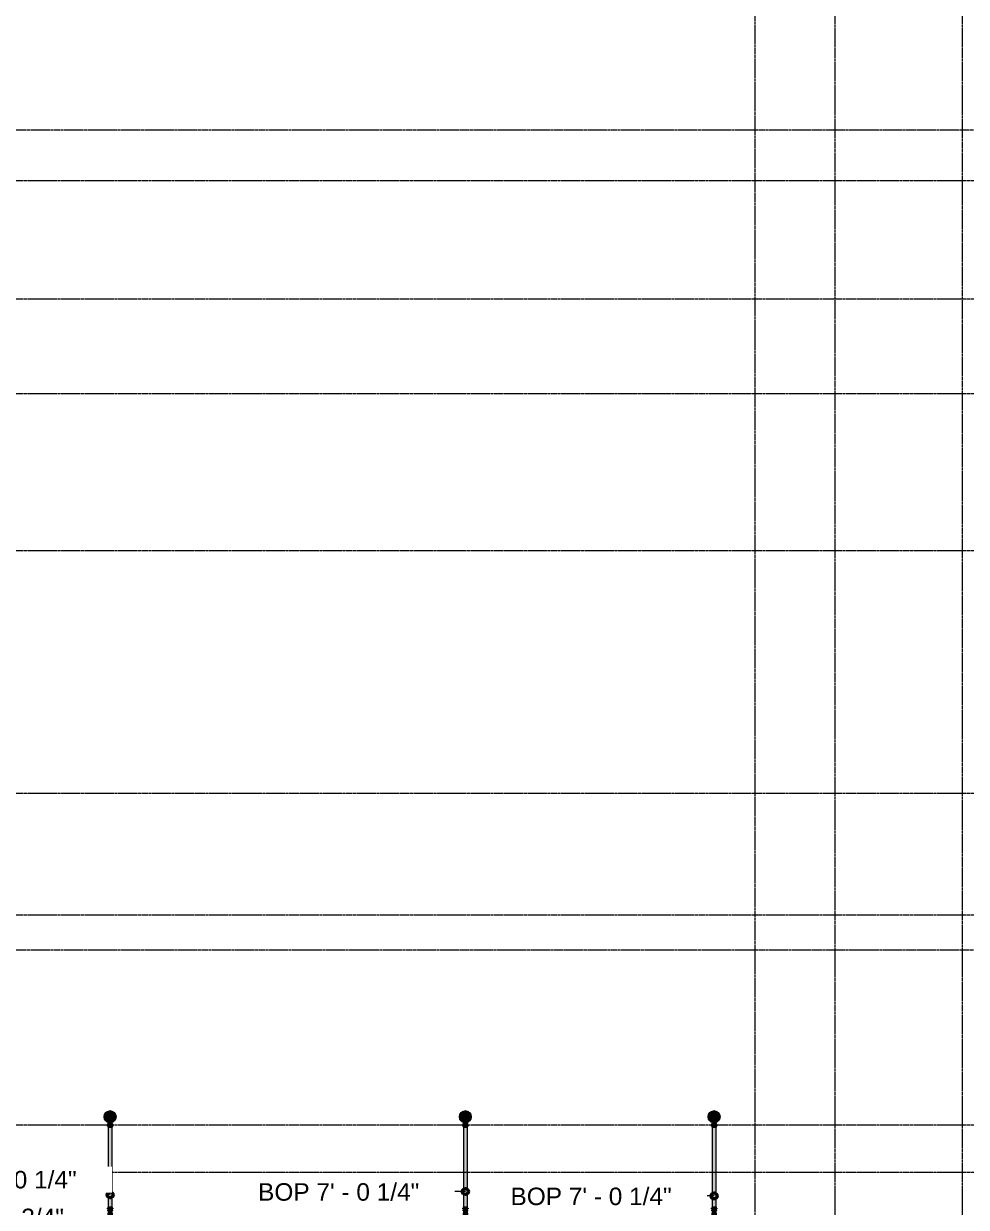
# Model space of a CAD drawing. Header units: inches. Extents: x -3679 to 241, y -496 to 1784.
# Drawn here: x -3329 to -3010.6, y 465.2 to 865 of the extents above; entities that cross this region are included whole.
import ezdxf

# ---------------------------------------------------------------- set-up
doc = ezdxf.new("R2010")
doc.units = ezdxf.units.IN
doc.header["$MEASUREMENT"] = 0
doc.linetypes.add('Grid Line', pattern=[0.875, 0.5, -0.125, 0.125, -0.125])
for name, color, linetype, lineweight in [('A-ANNO-NOTE', 250, 'Continuous', 9), ('G-ANNO-DIMS', 251, 'Continuous', 9), ('P-PIPE', 1, 'Continuous', 9), ('P-PIPE-CNTR', 1, 'Continuous', 9), ('S-GRID', 8, 'Continuous', 9)]:
    doc.layers.add(name, color=color, linetype=linetype, lineweight=lineweight)
doc.styles.add('Arial_1', font='arial.ttf', dxfattribs={"height": 5.901198})

# ---------------------------------------------------------------- blocks, each defined once
blk = doc.blocks.new('Victaulic-VicPress316-Elbow 90-45deg Style P568_P571 - Standard-523083-LOWER PARKING')
at = {"layer": 'P-PIPE'}
for points in [[(-210.33, 142.89), (-210, 142.9), (-210, 142.98), (-210.54, 143.2), (-210.77, 143.74), (-210.54, 144.28), (-210, 144.51), (-210, 144.58), (-210.33, 144.59), (-210.62, 144.41), (-210.78, 144.21), (-210.85, 144.08), (-210.89, 143.9), (-210.91, 143.72), (-210.86, 143.56), (-210.85, 143.41), (-210.73, 143.2), (-210.62, 143.07), (-210.47, 142.97)], [(-210, 142.98), (-210, 143.09), (-210.17, 143.11), (-210.33, 143.17), (-210.47, 143.28), (-210.57, 143.41), (-210.64, 143.57), (-210.66, 143.74), (-210.64, 143.91), (-210.57, 144.07), (-210.46, 144.21), (-210.33, 144.31), (-210.17, 144.38), (-210, 144.4), (-210, 144.51), (-210.54, 144.28), (-210.77, 143.74), (-210.54, 143.2), (-210.16, 143.04)], [(-210, 142.83), (-209.83, 142.85), (-209.67, 142.89), (-209.38, 143.07), (-209.22, 143.28), (-209.15, 143.41), (-209.11, 143.58), (-209.09, 143.76), (-209.14, 143.92), (-209.15, 144.08), (-209.27, 144.28), (-209.38, 144.41), (-209.67, 144.59), (-209.83, 144.64), (-210, 144.65), (-210, 144.51), (-209.46, 144.28), (-209.23, 143.74), (-209.46, 143.2), (-210, 142.98), (-210, 142.9)], [(-210, 142.98), (-209.46, 143.2), (-209.23, 143.74), (-209.46, 144.28), (-210, 144.51), (-210, 144.4), (-209.83, 144.38), (-209.67, 144.31), (-209.54, 144.21), (-209.43, 144.07), (-209.36, 143.91), (-209.34, 143.74), (-209.36, 143.57), (-209.43, 143.41), (-209.54, 143.28), (-209.67, 143.17), (-209.83, 143.11), (-210, 143.09), (-210, 143.04)], [(-210.71, 140.56), (-210, 140.56), (-210, 140.85), (-210.77, 140.85), (-210.86, 140.8), (-210.91, 140.71), (-210.85, 140.61), (-210.77, 140.56), (-210.71, 140.56)], [(-210.33, 140.85), (-210, 140.85), (-210, 141.3), (-210.77, 141.3), (-210.75, 140.85), (-210.41, 140.85)], [(-210.71, 140.22), (-210, 140.22), (-210, 140.56), (-210.77, 140.56), (-210.77, 140.22)], [(-210.17, 141.3), (-210, 141.3), (-210.01, 141.52), (-210.18, 141.49), (-210.36, 141.5), (-210.43, 141.5), (-210.47, 141.52), (-210.59, 141.49), (-210.64, 141.5), (-210.66, 141.52), (-210.72, 141.44), (-210.75, 141.37), (-210.75, 141.3), (-210.25, 141.3)], [(-210.66, 142.35), (-210, 142.36), (-210, 142.9), (-210.35, 142.91), (-210.62, 143.07), (-210.66, 143.12), (-210.66, 142.63)], [(-210.63, 141.49), (-210.51, 141.51), (-210.46, 141.52), (-210.43, 141.5), (-210.23, 141.5), (-210.16, 141.49), (-210, 141.52), (-210, 142.35), (-210.66, 142.35), (-210.65, 141.5), (-210.64, 141.49)], [(-209.34, 142.35), (-209.35, 143.11), (-209.42, 143.04), (-209.67, 142.89), (-209.85, 142.84), (-210, 142.83), (-210, 142.35), (-209.35, 142.35)], [(-209.43, 141.49), (-209.35, 141.5), (-209.34, 141.52), (-209.35, 142.35), (-210, 142.35), (-209.99, 141.52), (-209.83, 141.49), (-209.64, 141.5), (-209.57, 141.5), (-209.52, 141.52), (-209.43, 141.49)], [(-209.86, 141.3), (-209.23, 141.3), (-209.25, 141.38), (-209.34, 141.52), (-209.38, 141.49), (-209.48, 141.5), (-209.54, 141.52), (-209.58, 141.5), (-209.78, 141.5), (-209.89, 141.5), (-210, 141.52), (-210, 141.3), (-209.88, 141.3)], [(-209.46, 140.85), (-209.23, 140.85), (-209.25, 141.3), (-210, 141.3), (-210, 140.85), (-209.53, 140.85)], [(-209.53, 140.56), (-209.23, 140.56), (-209.14, 140.61), (-209.09, 140.71), (-209.15, 140.81), (-209.23, 140.85), (-210, 140.85), (-210, 140.56), (-209.55, 140.56)], [(-209.55, 140.22), (-209.23, 140.22), (-209.25, 140.56), (-210, 140.56), (-210, 140.22), (-209.59, 140.22)]]:
    blk.add_hatch(color=256, dxfattribs=at).paths.add_polyline_path(points, flags=0)
for p, q in [((-210.77, 141.3), (-210.77, 140.85)), ((-210, 140.85), (-210.77, 140.85)), ((-210.77, 140.56), (-210.77, 140.22)), ((-210, 140.56), (-210.77, 140.56)), ((-210.77, 140.22), (-210, 140.22)), ((-210.66, 142.35), (-210.66, 141.46)), ((-209.23, 140.85), (-210, 140.85)), ((-209.23, 140.56), (-210, 140.56)), ((-210, 140.22), (-209.23, 140.22)), ((-209.34, 143.78), (-209.34, 143.75)), ((-209.34, 141.46), (-209.34, 142.35)), ((-209.23, 140.85), (-209.23, 141.3)), ((-209.23, 140.22), (-209.23, 140.56))]:
    blk.add_line(p, q, dxfattribs=at)
at = {"layer": 'P-PIPE', "flags": 128}
for points in [[(-210, 144.65), (-210.04, 144.65), (-210.07, 144.65), (-210.11, 144.65), (-210.15, 144.64), (-210.18, 144.64), (-210.22, 144.63), (-210.25, 144.62), (-210.29, 144.61), (-210.32, 144.6), (-210.36, 144.58), (-210.39, 144.57), (-210.42, 144.55), (-210.45, 144.53), (-210.48, 144.52), (-210.52, 144.5), (-210.54, 144.47), (-210.57, 144.45), (-210.6, 144.43), (-210.63, 144.4), (-210.65, 144.38), (-210.68, 144.35), (-210.7, 144.32), (-210.73, 144.3), (-210.75, 144.27), (-210.77, 144.24), (-210.79, 144.2), (-210.8, 144.17), (-210.82, 144.14), (-210.84, 144.11), (-210.85, 144.07), (-210.86, 144.04), (-210.87, 144), (-210.88, 143.97), (-210.89, 143.93), (-210.9, 143.9), (-210.9, 143.86), (-210.91, 143.83), (-210.91, 143.79), (-210.91, 143.75), (-210.91, 143.72), (-210.91, 143.68), (-210.91, 143.64), (-210.9, 143.61), (-210.9, 143.57), (-210.89, 143.54), (-210.88, 143.5), (-210.87, 143.47), (-210.86, 143.43), (-210.84, 143.4), (-210.83, 143.36), (-210.81, 143.33), (-210.8, 143.3), (-210.78, 143.27), (-210.76, 143.24), (-210.74, 143.21), (-210.72, 143.18), (-210.69, 143.15), (-210.67, 143.12), (-210.64, 143.1), (-210.62, 143.07), (-210.59, 143.05), (-210.56, 143.02), (-210.53, 143), (-210.5, 142.98), (-210.47, 142.96), (-210.44, 142.94), (-210.41, 142.93), (-210.37, 142.91), (-210.34, 142.9), (-210.31, 142.88), (-210.27, 142.87), (-210.24, 142.86), (-210.2, 142.85), (-210.16, 142.85), (-210.13, 142.84), (-210.09, 142.84), (-210.06, 142.83), (-210.02, 142.83), (-210, 142.83)], [(-210, 142.83), (-209.96, 142.83), (-209.93, 142.83), (-209.89, 142.84), (-209.85, 142.84), (-209.82, 142.85), (-209.78, 142.86), (-209.75, 142.87), (-209.71, 142.88), (-209.68, 142.89), (-209.65, 142.9), (-209.61, 142.92), (-209.58, 142.93), (-209.55, 142.95), (-209.52, 142.97), (-209.49, 142.99), (-209.46, 143.01), (-209.43, 143.03), (-209.4, 143.06), (-209.37, 143.08), (-209.35, 143.11), (-209.32, 143.13), (-209.3, 143.16), (-209.27, 143.19), (-209.25, 143.22), (-209.23, 143.25), (-209.21, 143.28), (-209.2, 143.31), (-209.18, 143.35), (-209.16, 143.38), (-209.15, 143.41), (-209.14, 143.45), (-209.13, 143.48), (-209.12, 143.52), (-209.11, 143.55), (-209.1, 143.59), (-209.1, 143.62), (-209.09, 143.66), (-209.09, 143.7), (-209.09, 143.73), (-209.09, 143.77), (-209.09, 143.81), (-209.09, 143.84), (-209.1, 143.88), (-209.1, 143.91), (-209.11, 143.95), (-209.12, 143.99), (-209.13, 144.02), (-209.14, 144.05), (-209.16, 144.09), (-209.17, 144.12), (-209.19, 144.16), (-209.2, 144.19), (-209.22, 144.22), (-209.24, 144.25), (-209.26, 144.28), (-209.28, 144.31), (-209.31, 144.34), (-209.33, 144.36), (-209.36, 144.39), (-209.38, 144.42), (-209.41, 144.44), (-209.44, 144.46), (-209.47, 144.48), (-209.5, 144.5), (-209.53, 144.52), (-209.56, 144.54), (-209.59, 144.56), (-209.63, 144.57), (-209.66, 144.59), (-209.69, 144.6), (-209.73, 144.61), (-209.76, 144.62), (-209.8, 144.63), (-209.84, 144.64), (-209.87, 144.65), (-209.91, 144.65), (-209.94, 144.65), (-209.98, 144.65), (-210, 144.65)], [(-210.77, 140.56), (-210.77, 140.56), (-210.78, 140.56), (-210.78, 140.56), (-210.79, 140.56), (-210.8, 140.56), (-210.8, 140.57), (-210.81, 140.57), (-210.81, 140.57), (-210.82, 140.57), (-210.82, 140.57), (-210.83, 140.58), (-210.83, 140.58), (-210.84, 140.58), (-210.84, 140.58), (-210.85, 140.59), (-210.85, 140.59), (-210.86, 140.59), (-210.86, 140.6), (-210.87, 140.6), (-210.87, 140.61), (-210.88, 140.61), (-210.88, 140.61), (-210.88, 140.62), (-210.89, 140.62), (-210.89, 140.63), (-210.89, 140.63), (-210.9, 140.64), (-210.9, 140.64), (-210.9, 140.65), (-210.9, 140.65), (-210.9, 140.66), (-210.91, 140.67), (-210.91, 140.67), (-210.91, 140.68), (-210.91, 140.68), (-210.91, 140.69), (-210.91, 140.69), (-210.91, 140.7), (-210.91, 140.71), (-210.91, 140.71), (-210.91, 140.72), (-210.91, 140.72), (-210.91, 140.73), (-210.91, 140.73), (-210.91, 140.74), (-210.91, 140.75), (-210.91, 140.75), (-210.9, 140.76), (-210.9, 140.76), (-210.9, 140.77), (-210.9, 140.77), (-210.89, 140.78), (-210.89, 140.78), (-210.89, 140.79), (-210.88, 140.79), (-210.88, 140.8), (-210.88, 140.8), (-210.87, 140.81), (-210.87, 140.81), (-210.87, 140.81), (-210.86, 140.82), (-210.86, 140.82), (-210.85, 140.83), (-210.85, 140.83), (-210.84, 140.83), (-210.84, 140.83), (-210.83, 140.84), (-210.83, 140.84), (-210.82, 140.84), (-210.82, 140.84), (-210.81, 140.85), (-210.8, 140.85), (-210.8, 140.85), (-210.79, 140.85), (-210.79, 140.85), (-210.78, 140.85), (-210.78, 140.85), (-210.77, 140.85), (-210.77, 140.85)], [(-210.77, 141.3), (-210.77, 141.31), (-210.77, 141.33), (-210.76, 141.34), (-210.76, 141.35), (-210.76, 141.36), (-210.76, 141.37), (-210.76, 141.38), (-210.75, 141.39), (-210.75, 141.4), (-210.75, 141.41), (-210.74, 141.42), (-210.74, 141.43), (-210.73, 141.44), (-210.73, 141.45), (-210.72, 141.46), (-210.71, 141.47), (-210.71, 141.48), (-210.7, 141.48), (-210.69, 141.49), (-210.68, 141.5), (-210.68, 141.51), (-210.67, 141.51), (-210.66, 141.52), (-210.66, 141.52)], [(-210, 140.85), (-210.03, 140.85), (-210.06, 140.85), (-210.09, 140.85), (-210.12, 140.85), (-210.15, 140.85), (-210.18, 140.85), (-210.21, 140.85), (-210.24, 140.85), (-210.27, 140.85), (-210.3, 140.85), (-210.33, 140.85), (-210.35, 140.85), (-210.38, 140.85), (-210.41, 140.85), (-210.43, 140.85), (-210.46, 140.85), (-210.48, 140.85), (-210.51, 140.85), (-210.53, 140.85), (-210.55, 140.85), (-210.57, 140.85), (-210.59, 140.85), (-210.61, 140.85), (-210.63, 140.85), (-210.65, 140.85), (-210.66, 140.85), (-210.68, 140.85), (-210.69, 140.85), (-210.7, 140.85), (-210.71, 140.85), (-210.73, 140.85), (-210.73, 140.85), (-210.74, 140.85), (-210.75, 140.85), (-210.76, 140.85), (-210.76, 140.85), (-210.76, 140.85), (-210.77, 140.85), (-210.77, 140.85), (-210.77, 140.85)], [(-210.77, 140.85), (-210.77, 140.85), (-210.76, 140.85), (-210.76, 140.85), (-210.76, 140.85), (-210.75, 140.85), (-210.74, 140.85), (-210.74, 140.85), (-210.73, 140.85)], [(-210.73, 140.56), (-210.73, 140.56), (-210.74, 140.56), (-210.75, 140.56), (-210.76, 140.56), (-210.76, 140.56), (-210.76, 140.56), (-210.77, 140.56), (-210.77, 140.56), (-210.77, 140.56)], [(-210.77, 140.56), (-210.77, 140.56), (-210.76, 140.56), (-210.76, 140.56), (-210.76, 140.56), (-210.75, 140.56), (-210.74, 140.56), (-210.74, 140.56), (-210.73, 140.56), (-210.72, 140.56), (-210.71, 140.56), (-210.69, 140.56), (-210.68, 140.56), (-210.67, 140.56), (-210.65, 140.56), (-210.63, 140.56), (-210.62, 140.56), (-210.6, 140.56), (-210.58, 140.56), (-210.56, 140.56), (-210.53, 140.56), (-210.51, 140.56), (-210.49, 140.56), (-210.46, 140.56), (-210.44, 140.56), (-210.41, 140.56), (-210.39, 140.56), (-210.36, 140.56), (-210.33, 140.56), (-210.31, 140.56), (-210.28, 140.56), (-210.25, 140.56), (-210.22, 140.56), (-210.19, 140.56), (-210.16, 140.56), (-210.13, 140.56), (-210.1, 140.56), (-210.07, 140.56), (-210.04, 140.56), (-210.01, 140.56), (-210, 140.56)], [(-210.66, 143.74), (-210.66, 143.74), (-210.66, 143.74)], [(-210.66, 142.35), (-210.66, 142.41), (-210.66, 142.46), (-210.66, 142.52), (-210.66, 142.57), (-210.66, 142.63), (-210.66, 142.68), (-210.66, 142.73), (-210.66, 142.79), (-210.66, 142.84), (-210.66, 142.89), (-210.66, 142.94), (-210.66, 142.99), (-210.66, 143.04), (-210.66, 143.09), (-210.66, 143.12)], [(-209.23, 140.85), (-209.23, 140.85), (-209.24, 140.85), (-209.24, 140.85), (-209.24, 140.85), (-209.25, 140.85), (-209.26, 140.85), (-209.26, 140.85), (-209.27, 140.85), (-209.28, 140.85), (-209.29, 140.85), (-209.31, 140.85), (-209.32, 140.85), (-209.34, 140.85), (-209.35, 140.85), (-209.37, 140.85), (-209.39, 140.85), (-209.4, 140.85), (-209.42, 140.85), (-209.44, 140.85), (-209.47, 140.85), (-209.49, 140.85), (-209.51, 140.85), (-209.54, 140.85), (-209.56, 140.85), (-209.59, 140.85), (-209.61, 140.85), (-209.64, 140.85), (-209.67, 140.85), (-209.69, 140.85), (-209.72, 140.85), (-209.75, 140.85), (-209.78, 140.85), (-209.81, 140.85), (-209.84, 140.85), (-209.87, 140.85), (-209.9, 140.85), (-209.93, 140.85), (-209.96, 140.85), (-209.99, 140.85), (-210, 140.85)], [(-210, 140.56), (-209.97, 140.56), (-209.94, 140.56), (-209.91, 140.56), (-209.88, 140.56), (-209.85, 140.56), (-209.82, 140.56), (-209.79, 140.56), (-209.76, 140.56), (-209.73, 140.56), (-209.7, 140.56), (-209.67, 140.56), (-209.65, 140.56), (-209.62, 140.56), (-209.59, 140.56), (-209.57, 140.56), (-209.54, 140.56), (-209.52, 140.56), (-209.49, 140.56), (-209.47, 140.56), (-209.45, 140.56), (-209.43, 140.56), (-209.41, 140.56), (-209.39, 140.56), (-209.37, 140.56), (-209.36, 140.56), (-209.34, 140.56), (-209.32, 140.56), (-209.31, 140.56), (-209.3, 140.56), (-209.29, 140.56), (-209.28, 140.56), (-209.27, 140.56), (-209.26, 140.56), (-209.25, 140.56), (-209.24, 140.56), (-209.24, 140.56), (-209.24, 140.56), (-209.23, 140.56), (-209.23, 140.56), (-209.23, 140.56)], [(-209.34, 143.12), (-209.34, 143.1), (-209.34, 143.05), (-209.34, 143.01), (-209.34, 142.96), (-209.34, 142.91), (-209.34, 142.85), (-209.34, 142.8), (-209.34, 142.75), (-209.34, 142.7), (-209.34, 142.64), (-209.34, 142.59), (-209.34, 142.53), (-209.34, 142.48), (-209.34, 142.42), (-209.34, 142.36), (-209.34, 142.35)], [(-209.34, 141.52), (-209.33, 141.52), (-209.33, 141.51), (-209.32, 141.5), (-209.31, 141.49), (-209.3, 141.48), (-209.3, 141.48), (-209.29, 141.47), (-209.28, 141.46), (-209.28, 141.45), (-209.27, 141.44), (-209.27, 141.43), (-209.26, 141.42), (-209.26, 141.41), (-209.25, 141.4), (-209.25, 141.39), (-209.24, 141.38), (-209.24, 141.37), (-209.24, 141.36), (-209.24, 141.35), (-209.24, 141.34), (-209.23, 141.33), (-209.23, 141.32), (-209.23, 141.31), (-209.23, 141.3)], [(-209.28, 140.85), (-209.27, 140.85), (-209.26, 140.85), (-209.25, 140.85), (-209.24, 140.85), (-209.24, 140.85), (-209.24, 140.85), (-209.23, 140.85), (-209.23, 140.85), (-209.23, 140.85)], [(-209.23, 140.56), (-209.23, 140.56), (-209.24, 140.56), (-209.24, 140.56), (-209.24, 140.56), (-209.25, 140.56), (-209.26, 140.56), (-209.26, 140.56), (-209.27, 140.56)], [(-209.23, 140.85), (-209.23, 140.85), (-209.22, 140.85), (-209.22, 140.85), (-209.21, 140.85), (-209.2, 140.85), (-209.2, 140.85), (-209.19, 140.85), (-209.19, 140.84), (-209.18, 140.84), (-209.18, 140.84), (-209.17, 140.84), (-209.17, 140.84), (-209.16, 140.83), (-209.16, 140.83), (-209.15, 140.83), (-209.15, 140.82), (-209.14, 140.82), (-209.14, 140.82), (-209.13, 140.81), (-209.13, 140.81), (-209.13, 140.8), (-209.12, 140.8), (-209.12, 140.79), (-209.11, 140.79), (-209.11, 140.79), (-209.11, 140.78), (-209.11, 140.78), (-209.1, 140.77), (-209.1, 140.76), (-209.1, 140.76), (-209.1, 140.75), (-209.09, 140.75), (-209.09, 140.74), (-209.09, 140.74), (-209.09, 140.73), (-209.09, 140.73), (-209.09, 140.72), (-209.09, 140.71), (-209.09, 140.71), (-209.09, 140.7), (-209.09, 140.7), (-209.09, 140.69), (-209.09, 140.69), (-209.09, 140.68), (-209.09, 140.67), (-209.09, 140.67), (-209.1, 140.66), (-209.1, 140.66), (-209.1, 140.65), (-209.1, 140.65), (-209.1, 140.64), (-209.11, 140.64), (-209.11, 140.63), (-209.11, 140.63), (-209.12, 140.62), (-209.12, 140.62), (-209.12, 140.61), (-209.13, 140.61), (-209.13, 140.6), (-209.14, 140.6), (-209.14, 140.6), (-209.14, 140.59), (-209.15, 140.59), (-209.15, 140.59), (-209.16, 140.58), (-209.16, 140.58), (-209.17, 140.58), (-209.17, 140.57), (-209.18, 140.57), (-209.19, 140.57), (-209.19, 140.57), (-209.2, 140.57), (-209.2, 140.56), (-209.21, 140.56), (-209.21, 140.56), (-209.22, 140.56), (-209.22, 140.56), (-209.23, 140.56), (-209.23, 140.56)]]:
    blk.add_lwpolyline(points, dxfattribs=at)
at = {"layer": 'P-PIPE'}
for radius, start, end in [(0.767, 90, 270), (0.766, 270, 90)]:
    blk.add_arc((-210, 143.74), radius, start, end, dxfattribs=at)
blk = doc.blocks.new('Victaulic-VicPress316-Elbow 90-45deg Style P568_P571 - Standard-V32-LOWER PARKING')
at = {"layer": 'P-PIPE'}
for points in [[(-3300.58, 464.63), (-3299.82, 464.63), (-3299.82, 464.92), (-3300.58, 464.92), (-3300.68, 464.87), (-3300.73, 464.78), (-3300.67, 464.68), (-3300.65, 464.67)], [(-3300.09, 464.92), (-3299.82, 464.92), (-3299.82, 465.26), (-3300.58, 465.26), (-3300.57, 464.92), (-3300.15, 464.92)], [(-3299.98, 464.18), (-3299.82, 464.18), (-3299.82, 464.63), (-3300.58, 464.63), (-3300.57, 464.18), (-3300.02, 464.18)], [(-3300.48, 463.96), (-3300.45, 464), (-3300.34, 463.98), (-3300.28, 463.97), (-3300.24, 463.99), (-3300.04, 463.99), (-3299.93, 463.98), (-3299.82, 463.96), (-3299.82, 464.18), (-3300.58, 464.18), (-3300.57, 464.1), (-3300.48, 463.96)], [(-3299.93, 463.14), (-3299.82, 463.14), (-3299.83, 463.97), (-3299.99, 463.99), (-3300.17, 463.98), (-3300.25, 463.99), (-3300.29, 463.97), (-3300.39, 464), (-3300.46, 463.98), (-3300.48, 463.96), (-3300.46, 463.14), (-3299.99, 463.14)], [(-3299.28, 464.92), (-3299.05, 464.92), (-3299.05, 465.26), (-3299.82, 465.26), (-3299.82, 464.92), (-3299.35, 464.92)], [(-3299.16, 464.63), (-3299.05, 464.63), (-3298.96, 464.69), (-3298.91, 464.78), (-3298.97, 464.88), (-3299.05, 464.92), (-3299.82, 464.92), (-3299.82, 464.63), (-3299.2, 464.63)], [(-3299.1, 464.18), (-3299.05, 464.18), (-3299.06, 464.63), (-3299.82, 464.63), (-3299.82, 464.18), (-3299.11, 464.18)], [(-3299.16, 463.96), (-3299.1, 464.04), (-3299.06, 464.12), (-3299.06, 464.18), (-3299.82, 464.18), (-3299.8, 463.97), (-3299.64, 463.99), (-3299.46, 463.98), (-3299.39, 463.99), (-3299.35, 463.97), (-3299.23, 464), (-3299.17, 463.99), (-3299.16, 463.97)], [(-3299.46, 463.14), (-3299.16, 463.14), (-3299.17, 463.98), (-3299.18, 464), (-3299.3, 463.98), (-3299.36, 463.97), (-3299.39, 463.99), (-3299.58, 463.99), (-3299.66, 463.99), (-3299.82, 463.96), (-3299.82, 463.14), (-3299.49, 463.14)], [(-3300.48, 462.37), (-3300.39, 462.44), (-3300.15, 462.59), (-3299.96, 462.64), (-3299.82, 462.65), (-3299.82, 463.14), (-3300.48, 463.14), (-3300.48, 462.41)], [(-3299.16, 462.37), (-3299.17, 463.14), (-3299.82, 463.12), (-3299.82, 462.65), (-3299.59, 462.62), (-3299.44, 462.57), (-3299.2, 462.41), (-3299.17, 462.38)], [(-3298.97, 461.41), (-3298.92, 461.58), (-3298.92, 461.67), (-3298.96, 461.56), (-3298.96, 461.47)]]:
    blk.add_hatch(color=256, dxfattribs=at).paths.add_polyline_path(points, flags=0)
h = blk.add_hatch(color=256, dxfattribs=at)
h.paths.add_polyline_path([(-3300.72, 461.78), (-3300.68, 461.92), (-3300.68, 462.01), (-3300.71, 461.9)], flags=0)
h.paths.add_polyline_path([(-3299.82, 462.58), (-3299.82, 462.65), (-3299.98, 462.64), (-3300.15, 462.59), (-3299.85, 462.58)], flags=0)
for p, q in [((-3300.58, 465.26), (-3300.58, 464.92)), ((-3299.82, 465.26), (-3300.58, 465.26)), ((-3300.58, 464.92), (-3299.82, 464.92)), ((-3300.58, 464.63), (-3300.58, 464.18)), ((-3300.58, 464.63), (-3299.82, 464.63)), ((-3300.48, 464.03), (-3300.48, 463.14)), ((-3299.05, 465.26), (-3299.82, 465.26)), ((-3299.82, 464.92), (-3299.05, 464.92)), ((-3299.82, 464.63), (-3299.05, 464.63)), ((-3299.16, 463.14), (-3299.16, 464.03)), ((-3299.05, 464.92), (-3299.05, 465.26)), ((-3299.05, 464.18), (-3299.05, 464.63))]:
    blk.add_line(p, q, dxfattribs=at)
at = {"layer": 'P-PIPE', "flags": 128}
for points in [[(-3300.58, 464.63), (-3300.59, 464.63), (-3300.6, 464.63), (-3300.6, 464.63), (-3300.61, 464.64), (-3300.61, 464.64), (-3300.62, 464.64), (-3300.62, 464.64), (-3300.63, 464.64), (-3300.64, 464.64), (-3300.64, 464.64), (-3300.65, 464.65), (-3300.65, 464.65), (-3300.66, 464.65), (-3300.66, 464.66), (-3300.67, 464.66), (-3300.67, 464.66), (-3300.68, 464.67), (-3300.68, 464.67), (-3300.68, 464.67), (-3300.69, 464.68), (-3300.69, 464.68), (-3300.7, 464.69), (-3300.7, 464.69), (-3300.7, 464.7), (-3300.71, 464.7), (-3300.71, 464.71), (-3300.71, 464.71), (-3300.72, 464.72), (-3300.72, 464.72), (-3300.72, 464.73), (-3300.72, 464.73), (-3300.72, 464.74), (-3300.73, 464.74), (-3300.73, 464.75), (-3300.73, 464.75), (-3300.73, 464.76), (-3300.73, 464.77), (-3300.73, 464.77), (-3300.73, 464.78), (-3300.73, 464.78), (-3300.73, 464.79), (-3300.73, 464.79), (-3300.73, 464.8), (-3300.73, 464.81), (-3300.73, 464.81), (-3300.72, 464.82), (-3300.72, 464.82), (-3300.72, 464.83), (-3300.72, 464.83), (-3300.72, 464.84), (-3300.71, 464.84), (-3300.71, 464.85), (-3300.71, 464.85), (-3300.71, 464.86), (-3300.7, 464.86), (-3300.7, 464.87), (-3300.69, 464.87), (-3300.69, 464.88), (-3300.69, 464.88), (-3300.68, 464.89), (-3300.68, 464.89), (-3300.67, 464.89), (-3300.67, 464.9), (-3300.66, 464.9), (-3300.66, 464.9), (-3300.65, 464.91), (-3300.65, 464.91), (-3300.64, 464.91), (-3300.64, 464.91), (-3300.63, 464.92), (-3300.63, 464.92), (-3300.62, 464.92), (-3300.62, 464.92), (-3300.61, 464.92), (-3300.6, 464.92), (-3300.6, 464.92), (-3300.59, 464.92), (-3300.59, 464.92), (-3300.58, 464.92)], [(-3299.82, 464.92), (-3299.85, 464.92), (-3299.88, 464.92), (-3299.91, 464.92), (-3299.94, 464.92), (-3299.97, 464.92), (-3300, 464.92), (-3300.03, 464.92), (-3300.06, 464.92), (-3300.09, 464.92), (-3300.12, 464.92), (-3300.14, 464.92), (-3300.17, 464.92), (-3300.2, 464.92), (-3300.22, 464.92), (-3300.25, 464.92), (-3300.28, 464.92), (-3300.3, 464.92), (-3300.32, 464.92), (-3300.35, 464.92), (-3300.37, 464.92), (-3300.39, 464.92), (-3300.41, 464.92), (-3300.43, 464.92), (-3300.45, 464.92), (-3300.46, 464.92), (-3300.48, 464.92), (-3300.49, 464.92), (-3300.51, 464.92), (-3300.52, 464.92), (-3300.53, 464.92), (-3300.54, 464.92), (-3300.55, 464.92), (-3300.56, 464.92), (-3300.57, 464.92), (-3300.57, 464.92), (-3300.58, 464.92), (-3300.58, 464.92), (-3300.58, 464.92), (-3300.58, 464.92), (-3300.58, 464.92)], [(-3300.58, 464.92), (-3300.58, 464.92), (-3300.58, 464.92), (-3300.58, 464.92), (-3300.57, 464.92), (-3300.57, 464.92), (-3300.56, 464.92), (-3300.55, 464.92), (-3300.55, 464.92)], [(-3300.54, 464.63), (-3300.55, 464.63), (-3300.56, 464.63), (-3300.57, 464.63), (-3300.57, 464.63), (-3300.58, 464.63), (-3300.58, 464.63), (-3300.58, 464.63), (-3300.58, 464.63), (-3300.58, 464.63)], [(-3300.58, 464.63), (-3300.58, 464.63), (-3300.58, 464.63), (-3300.58, 464.63), (-3300.57, 464.63), (-3300.57, 464.63), (-3300.56, 464.63), (-3300.55, 464.63), (-3300.55, 464.63), (-3300.53, 464.63), (-3300.52, 464.63), (-3300.51, 464.63), (-3300.5, 464.63), (-3300.48, 464.63), (-3300.47, 464.63), (-3300.45, 464.63), (-3300.43, 464.63), (-3300.41, 464.63), (-3300.39, 464.63), (-3300.37, 464.63), (-3300.35, 464.63), (-3300.33, 464.63), (-3300.31, 464.63), (-3300.28, 464.63), (-3300.26, 464.63), (-3300.23, 464.63), (-3300.21, 464.63), (-3300.18, 464.63), (-3300.15, 464.63), (-3300.12, 464.63), (-3300.1, 464.63), (-3300.07, 464.63), (-3300.04, 464.63), (-3300.01, 464.63), (-3299.98, 464.63), (-3299.95, 464.63), (-3299.92, 464.63), (-3299.89, 464.63), (-3299.86, 464.63), (-3299.83, 464.63), (-3299.82, 464.63)], [(-3300.48, 463.96), (-3300.48, 463.97), (-3300.49, 463.98), (-3300.5, 463.98), (-3300.51, 463.99), (-3300.52, 464), (-3300.52, 464.01), (-3300.53, 464.02), (-3300.54, 464.03), (-3300.54, 464.04), (-3300.55, 464.04), (-3300.55, 464.05), (-3300.56, 464.06), (-3300.56, 464.07), (-3300.57, 464.08), (-3300.57, 464.09), (-3300.57, 464.1), (-3300.58, 464.12), (-3300.58, 464.13), (-3300.58, 464.14), (-3300.58, 464.15), (-3300.58, 464.16), (-3300.58, 464.17), (-3300.58, 464.18), (-3300.58, 464.18)], [(-3299.05, 464.92), (-3299.05, 464.92), (-3299.05, 464.92), (-3299.06, 464.92), (-3299.06, 464.92), (-3299.07, 464.92), (-3299.07, 464.92), (-3299.08, 464.92), (-3299.09, 464.92), (-3299.1, 464.92), (-3299.11, 464.92), (-3299.12, 464.92), (-3299.14, 464.92), (-3299.15, 464.92), (-3299.17, 464.92), (-3299.18, 464.92), (-3299.2, 464.92), (-3299.22, 464.92), (-3299.24, 464.92), (-3299.26, 464.92), (-3299.28, 464.92), (-3299.31, 464.92), (-3299.33, 464.92), (-3299.35, 464.92), (-3299.38, 464.92), (-3299.4, 464.92), (-3299.43, 464.92), (-3299.46, 464.92), (-3299.48, 464.92), (-3299.51, 464.92), (-3299.54, 464.92), (-3299.57, 464.92), (-3299.6, 464.92), (-3299.63, 464.92), (-3299.66, 464.92), (-3299.69, 464.92), (-3299.72, 464.92), (-3299.75, 464.92), (-3299.78, 464.92), (-3299.81, 464.92), (-3299.82, 464.92)], [(-3299.82, 464.63), (-3299.79, 464.63), (-3299.76, 464.63), (-3299.73, 464.63), (-3299.7, 464.63), (-3299.67, 464.63), (-3299.64, 464.63), (-3299.61, 464.63), (-3299.58, 464.63), (-3299.55, 464.63), (-3299.52, 464.63), (-3299.49, 464.63), (-3299.46, 464.63), (-3299.44, 464.63), (-3299.41, 464.63), (-3299.38, 464.63), (-3299.36, 464.63), (-3299.34, 464.63), (-3299.31, 464.63), (-3299.29, 464.63), (-3299.27, 464.63), (-3299.25, 464.63), (-3299.23, 464.63), (-3299.21, 464.63), (-3299.19, 464.63), (-3299.17, 464.63), (-3299.16, 464.63), (-3299.14, 464.63), (-3299.13, 464.63), (-3299.11, 464.63), (-3299.1, 464.63), (-3299.09, 464.63), (-3299.08, 464.63), (-3299.08, 464.63), (-3299.07, 464.63), (-3299.06, 464.63), (-3299.06, 464.63), (-3299.05, 464.63), (-3299.05, 464.63), (-3299.05, 464.63), (-3299.05, 464.63)], [(-3299.05, 464.18), (-3299.05, 464.17), (-3299.05, 464.16), (-3299.05, 464.15), (-3299.05, 464.14), (-3299.06, 464.13), (-3299.06, 464.12), (-3299.06, 464.11), (-3299.06, 464.1), (-3299.07, 464.09), (-3299.07, 464.08), (-3299.08, 464.07), (-3299.08, 464.06), (-3299.09, 464.05), (-3299.09, 464.04), (-3299.1, 464.03), (-3299.11, 464.02), (-3299.11, 464.01), (-3299.12, 464), (-3299.13, 463.99), (-3299.13, 463.99), (-3299.14, 463.98), (-3299.15, 463.97), (-3299.16, 463.97), (-3299.16, 463.96)], [(-3299.09, 464.92), (-3299.08, 464.92), (-3299.08, 464.92), (-3299.07, 464.92), (-3299.06, 464.92), (-3299.06, 464.92), (-3299.05, 464.92), (-3299.05, 464.92), (-3299.05, 464.92), (-3299.05, 464.92)], [(-3299.05, 464.63), (-3299.05, 464.63), (-3299.05, 464.63), (-3299.06, 464.63), (-3299.06, 464.63), (-3299.07, 464.63), (-3299.07, 464.63), (-3299.08, 464.63), (-3299.09, 464.63)], [(-3299.05, 464.92), (-3299.05, 464.92), (-3299.04, 464.92), (-3299.03, 464.92), (-3299.03, 464.92), (-3299.02, 464.92), (-3299.02, 464.92), (-3299.01, 464.92), (-3299.01, 464.92), (-3299, 464.91), (-3298.99, 464.91), (-3298.99, 464.91), (-3298.98, 464.91), (-3298.98, 464.91), (-3298.97, 464.9), (-3298.97, 464.9), (-3298.96, 464.9), (-3298.96, 464.89), (-3298.96, 464.89), (-3298.95, 464.88), (-3298.95, 464.88), (-3298.94, 464.88), (-3298.94, 464.87), (-3298.94, 464.87), (-3298.93, 464.86), (-3298.93, 464.86), (-3298.93, 464.85), (-3298.92, 464.85), (-3298.92, 464.84), (-3298.92, 464.84), (-3298.92, 464.83), (-3298.91, 464.83), (-3298.91, 464.82), (-3298.91, 464.81), (-3298.91, 464.81), (-3298.91, 464.8), (-3298.91, 464.8), (-3298.91, 464.79), (-3298.91, 464.79), (-3298.91, 464.78), (-3298.91, 464.77), (-3298.91, 464.77), (-3298.91, 464.76), (-3298.91, 464.76), (-3298.91, 464.75), (-3298.91, 464.75), (-3298.91, 464.74), (-3298.91, 464.73), (-3298.91, 464.73), (-3298.92, 464.72), (-3298.92, 464.72), (-3298.92, 464.71), (-3298.92, 464.71), (-3298.93, 464.7), (-3298.93, 464.7), (-3298.93, 464.69), (-3298.94, 464.69), (-3298.94, 464.68), (-3298.94, 464.68), (-3298.95, 464.68), (-3298.95, 464.67), (-3298.96, 464.67), (-3298.96, 464.66), (-3298.97, 464.66), (-3298.97, 464.66), (-3298.98, 464.65), (-3298.98, 464.65), (-3298.99, 464.65), (-3298.99, 464.65), (-3299, 464.64), (-3299, 464.64), (-3299.01, 464.64), (-3299.01, 464.64), (-3299.02, 464.64), (-3299.02, 464.64), (-3299.03, 464.63), (-3299.04, 464.63), (-3299.04, 464.63), (-3299.05, 464.63), (-3299.05, 464.63)], [(-3299.82, 462.65), (-3299.85, 462.65), (-3299.89, 462.65), (-3299.93, 462.65), (-3299.96, 462.64), (-3300, 462.64), (-3300.03, 462.63), (-3300.07, 462.62), (-3300.1, 462.61), (-3300.14, 462.6), (-3300.17, 462.58), (-3300.21, 462.57), (-3300.24, 462.55), (-3300.27, 462.53), (-3300.3, 462.52), (-3300.33, 462.5), (-3300.36, 462.47), (-3300.39, 462.45), (-3300.42, 462.43), (-3300.45, 462.4), (-3300.47, 462.38), (-3300.5, 462.35), (-3300.52, 462.32), (-3300.54, 462.3), (-3300.56, 462.27), (-3300.58, 462.24), (-3300.6, 462.2), (-3300.62, 462.17), (-3300.64, 462.14), (-3300.65, 462.11), (-3300.67, 462.07), (-3300.68, 462.04), (-3300.69, 462), (-3300.7, 461.97), (-3300.71, 461.93), (-3300.72, 461.9), (-3300.72, 461.86), (-3300.73, 461.83), (-3300.73, 461.79), (-3300.73, 461.75), (-3300.73, 461.72), (-3300.73, 461.68), (-3300.72, 461.64), (-3300.72, 461.61), (-3300.71, 461.57), (-3300.71, 461.54), (-3300.7, 461.5), (-3300.69, 461.47), (-3300.67, 461.43), (-3300.66, 461.4), (-3300.65, 461.36), (-3300.63, 461.33), (-3300.61, 461.3), (-3300.6, 461.27), (-3300.58, 461.24), (-3300.55, 461.21), (-3300.53, 461.18), (-3300.51, 461.15), (-3300.49, 461.12)], [(-3300.48, 462.37), (-3300.48, 462.38), (-3300.48, 462.43), (-3300.48, 462.48), (-3300.48, 462.53), (-3300.48, 462.58), (-3300.48, 462.63), (-3300.48, 462.68), (-3300.48, 462.74), (-3300.48, 462.79), (-3300.48, 462.84), (-3300.48, 462.9), (-3300.48, 462.95), (-3300.48, 463.01), (-3300.48, 463.07), (-3300.48, 463.12), (-3300.48, 463.14)], [(-3299.16, 461.11), (-3299.14, 461.13), (-3299.11, 461.16), (-3299.09, 461.19), (-3299.07, 461.22), (-3299.05, 461.25), (-3299.03, 461.28), (-3299.01, 461.31), (-3299, 461.35), (-3298.98, 461.38), (-3298.97, 461.41), (-3298.96, 461.45), (-3298.94, 461.48), (-3298.93, 461.52), (-3298.93, 461.55), (-3298.92, 461.59), (-3298.91, 461.62), (-3298.91, 461.66), (-3298.91, 461.7), (-3298.91, 461.73), (-3298.91, 461.77), (-3298.91, 461.81), (-3298.91, 461.84), (-3298.92, 461.88), (-3298.92, 461.91), (-3298.93, 461.95), (-3298.94, 461.99), (-3298.95, 462.02), (-3298.96, 462.05), (-3298.97, 462.09), (-3298.99, 462.12), (-3299, 462.16), (-3299.02, 462.19), (-3299.04, 462.22), (-3299.06, 462.25), (-3299.08, 462.28), (-3299.1, 462.31), (-3299.13, 462.34), (-3299.15, 462.36), (-3299.18, 462.39), (-3299.2, 462.42), (-3299.23, 462.44), (-3299.26, 462.46), (-3299.29, 462.48), (-3299.32, 462.5), (-3299.35, 462.52), (-3299.38, 462.54), (-3299.41, 462.56), (-3299.44, 462.57), (-3299.48, 462.59), (-3299.51, 462.6), (-3299.55, 462.61), (-3299.58, 462.62), (-3299.62, 462.63), (-3299.65, 462.64), (-3299.69, 462.65), (-3299.73, 462.65), (-3299.76, 462.65), (-3299.8, 462.65), (-3299.82, 462.65)], [(-3299.16, 463.14), (-3299.16, 463.08), (-3299.16, 463.02), (-3299.16, 462.97), (-3299.16, 462.91), (-3299.16, 462.86), (-3299.16, 462.8), (-3299.16, 462.75), (-3299.16, 462.7), (-3299.16, 462.65), (-3299.16, 462.59), (-3299.16, 462.54), (-3299.16, 462.49), (-3299.16, 462.44), (-3299.16, 462.4), (-3299.16, 462.37)], [(-3299.16, 461.74), (-3299.16, 461.74), (-3299.16, 461.74)]]:
    blk.add_lwpolyline(points, dxfattribs=at)

msp = doc.modelspace()

# ---------------------------------------------------------------- hatches: boundary and pattern name
at = {"layer": 'A-ANNO-NOTE'}
for points in [[(-3299.82, 493.74), (-3298.82, 494.01), (-3298.09, 494.74), (-3297.82, 495.74), (-3298.09, 496.74), (-3298.82, 497.47), (-3299.82, 497.74), (-3300.82, 497.47), (-3301.55, 496.74), (-3301.82, 495.74), (-3301.55, 494.74), (-3300.82, 494.01)], [(-3179.82, 493.74), (-3178.82, 494.01), (-3178.09, 494.74), (-3177.82, 495.74), (-3178.09, 496.74), (-3178.82, 497.47), (-3179.82, 497.74), (-3180.82, 497.47), (-3181.55, 496.74), (-3181.82, 495.74), (-3181.55, 494.74), (-3180.82, 494.01)], [(-3095.82, 493.74), (-3094.82, 494.01), (-3094.09, 494.74), (-3093.82, 495.74), (-3094.09, 496.74), (-3094.82, 497.47), (-3095.82, 497.74), (-3096.82, 497.47), (-3097.55, 496.74), (-3097.82, 495.74), (-3097.55, 494.74), (-3096.82, 494.01)]]:
    msp.add_hatch(color=256, dxfattribs=at).paths.add_polyline_path(points, flags=0)
h = msp.add_hatch(color=256, dxfattribs=at)
edge = h.paths.add_edge_path(flags=0)
edge.add_arc((-3299.82, 495.74), 2, 0, 360)
h = msp.add_hatch(color=256, dxfattribs=at)
edge = h.paths.add_edge_path(flags=0)
edge.add_arc((-3179.82, 495.74), 2, 0, 360)
h = msp.add_hatch(color=256, dxfattribs=at)
edge = h.paths.add_edge_path(flags=0)
edge.add_arc((-3095.82, 495.74), 2, 0, 360)
at = {"layer": 'P-PIPE'}
for points in [[(-3299.82, 495.09), (-3299.65, 495.11), (-3299.49, 495.17), (-3299.35, 495.28), (-3299.25, 495.41), (-3299.18, 495.57), (-3299.16, 495.74), (-3299.18, 495.91), (-3299.25, 496.07), (-3299.35, 496.21), (-3299.49, 496.31), (-3299.65, 496.38), (-3299.82, 496.4), (-3299.99, 496.38), (-3300.15, 496.31), (-3300.28, 496.21), (-3300.39, 496.07), (-3300.45, 495.91), (-3300.48, 495.74), (-3300.45, 495.57), (-3300.39, 495.41), (-3300.28, 495.28), (-3300.15, 495.17), (-3299.99, 495.11)], [(-3179.82, 495.09), (-3179.65, 495.11), (-3179.49, 495.17), (-3179.35, 495.28), (-3179.25, 495.41), (-3179.18, 495.57), (-3179.16, 495.74), (-3179.18, 495.91), (-3179.25, 496.07), (-3179.35, 496.21), (-3179.49, 496.31), (-3179.65, 496.38), (-3179.82, 496.4), (-3179.99, 496.38), (-3180.15, 496.31), (-3180.28, 496.21), (-3180.39, 496.07), (-3180.45, 495.91), (-3180.48, 495.74), (-3180.45, 495.57), (-3180.39, 495.41), (-3180.28, 495.28), (-3180.15, 495.17), (-3179.99, 495.11)], [(-3095.82, 495.09), (-3095.65, 495.11), (-3095.49, 495.17), (-3095.35, 495.28), (-3095.25, 495.41), (-3095.18, 495.57), (-3095.16, 495.74), (-3095.18, 495.91), (-3095.25, 496.07), (-3095.35, 496.21), (-3095.49, 496.31), (-3095.65, 496.38), (-3095.82, 496.4), (-3095.99, 496.38), (-3096.15, 496.31), (-3096.28, 496.21), (-3096.39, 496.07), (-3096.45, 495.91), (-3096.48, 495.74), (-3096.45, 495.57), (-3096.39, 495.41), (-3096.28, 495.28), (-3096.15, 495.17), (-3095.99, 495.11)], [(-3299.98, 465.26), (-3299.82, 465.26), (-3299.82, 492.22), (-3300.48, 492.22), (-3300.47, 465.26), (-3299.99, 465.26)], [(-3299.68, 465.26), (-3299.16, 465.26), (-3299.16, 492.22), (-3299.82, 492.22), (-3299.81, 465.26), (-3299.7, 465.26)], [(-3179.95, 465.26), (-3179.82, 465.26), (-3179.82, 492.22), (-3180.48, 492.22), (-3180.47, 465.26), (-3179.95, 465.26)], [(-3179.82, 465.26), (-3179.16, 465.26), (-3179.16, 492.22), (-3179.82, 492.22), (-3179.82, 465.44)], [(-3095.82, 465.26), (-3095.82, 492.22), (-3096.48, 492.22), (-3096.47, 465.26), (-3095.95, 465.26)], [(-3095.72, 465.26), (-3095.16, 465.26), (-3095.16, 492.22), (-3095.82, 492.22), (-3095.81, 465.26)]]:
    msp.add_hatch(color=256, dxfattribs=at).paths.add_polyline_path(points, flags=0)

# ---------------------------------------------------------------- linework, layer by layer
at = {"layer": 'A-ANNO-NOTE'}
for p, q in [((-3301.55, 496.74), (-3301.82, 495.74)), ((-3301.82, 495.74), (-3301.55, 494.74)), ((-3300.82, 497.47), (-3301.55, 496.74)), ((-3299.82, 497.74), (-3300.82, 497.47)), ((-3298.82, 497.47), (-3299.82, 497.74)), ((-3298.09, 496.74), (-3298.82, 497.47)), ((-3297.82, 495.74), (-3298.09, 496.74)), ((-3298.09, 494.74), (-3297.82, 495.74)), ((-3181.55, 496.74), (-3181.82, 495.74)), ((-3181.82, 495.74), (-3181.55, 494.74)), ((-3180.82, 497.47), (-3181.55, 496.74)), ((-3179.82, 497.74), (-3180.82, 497.47)), ((-3178.82, 497.47), (-3179.82, 497.74)), ((-3178.09, 496.74), (-3178.82, 497.47)), ((-3177.82, 495.74), (-3178.09, 496.74)), ((-3178.09, 494.74), (-3177.82, 495.74)), ((-3097.55, 496.74), (-3097.82, 495.74)), ((-3097.82, 495.74), (-3097.55, 494.74)), ((-3096.82, 497.47), (-3097.55, 496.74)), ((-3095.82, 497.74), (-3096.82, 497.47)), ((-3094.82, 497.47), (-3095.82, 497.74)), ((-3094.09, 496.74), (-3094.82, 497.47)), ((-3093.82, 495.74), (-3094.09, 496.74)), ((-3094.09, 494.74), (-3093.82, 495.74)), ((-3301.55, 494.74), (-3300.82, 494.01)), ((-3300.82, 494.01), (-3299.82, 493.74)), ((-3299.82, 493.74), (-3298.82, 494.01)), ((-3298.82, 494.01), (-3298.09, 494.74)), ((-3181.55, 494.74), (-3180.82, 494.01)), ((-3180.82, 494.01), (-3179.82, 493.74)), ((-3179.82, 493.74), (-3178.82, 494.01)), ((-3178.82, 494.01), (-3178.09, 494.74)), ((-3097.55, 494.74), (-3096.82, 494.01)), ((-3096.82, 494.01), (-3095.82, 493.74)), ((-3095.82, 493.74), (-3094.82, 494.01)), ((-3094.82, 494.01), (-3094.09, 494.74))]:
    msp.add_line(p, q, dxfattribs=at)
for centre in [(-3299.82, 495.74), (-3179.82, 495.74), (-3095.82, 495.74)]:
    msp.add_circle(centre, 2, dxfattribs=at)
at = {"layer": 'G-ANNO-DIMS'}
for p, q in [((-3305.09, 474.66), (-3309.99, 474.66)), ((-3299.82, 469.38), (-3305.09, 474.66)), ((-3186.8, 470.5), (-3194.27, 470.5)), ((-3179.82, 470.5), (-3186.8, 470.5)), ((-3105.68, 469.01), (-3109.02, 469.01)), ((-3095.82, 469.01), (-3105.68, 469.01))]:
    msp.add_line(p, q, dxfattribs=at)
at = {"layer": 'G-ANNO-DIMS', "lineweight": 50}
for centre in [(-3299.82, 469.38), (-3179.82, 470.5), (-3095.82, 469.01)]:
    msp.add_circle(centre, 1, dxfattribs=at)
at = {"layer": 'P-PIPE'}
for p, q in [((-3300.48, 492.22), (-3300.48, 465.26)), ((-3299.16, 465.26), (-3299.16, 492.22)), ((-3180.48, 492.22), (-3180.48, 465.26)), ((-3179.16, 465.26), (-3179.16, 492.22)), ((-3096.48, 492.22), (-3096.48, 465.26)), ((-3095.16, 465.26), (-3095.16, 492.22))]:
    msp.add_line(p, q, dxfattribs=at)
for centre, radius, start, end in [((-3299.82, 495.74), 0.658, 0, 180), ((-3299.82, 495.74), 0.658, 180, 0), ((-3299.82, 495.41), 0.329, 90, 270), ((-3299.82, 496.07), 0.329, 270, 90), ((-3179.82, 495.74), 0.658, 0, 180), ((-3179.82, 495.74), 0.658, 180, 0), ((-3179.82, 495.41), 0.329, 90, 270), ((-3179.82, 496.07), 0.329, 270, 90), ((-3095.82, 495.74), 0.658, 0, 180), ((-3095.82, 495.74), 0.658, 180, 0), ((-3095.82, 495.41), 0.329, 90, 270), ((-3095.82, 496.07), 0.329, 270, 90)]:
    msp.add_arc(centre, radius, start, end, dxfattribs=at)
at = {"layer": 'P-PIPE-CNTR'}
for p, q in [((-3300.82, 495.74), (-3298.82, 495.74)), ((-3299.82, 494.74), (-3299.82, 496.74)), ((-3180.82, 495.74), (-3178.82, 495.74)), ((-3179.82, 494.74), (-3179.82, 496.74)), ((-3096.82, 495.74), (-3094.82, 495.74)), ((-3095.82, 494.74), (-3095.82, 496.74))]:
    msp.add_line(p, q, dxfattribs=at)
at = {"layer": 'S-GRID', "linetype": 'Grid Line'}
for p, q in [((-3082, -484.26), (-3082, 1771.74)), ((-3055, 1771.74), (-3055, -484.26)), ((-3012, 1771.74), (-3012, -484.26)), ((228, 829), (-3666.39, 829)), ((-3666.39, 812), (228, 812)), ((-3666.39, 772), (228, 772)), ((-3666.39, 740), (228, 740)), ((-3666.39, 687), (228, 687)), ((-3666.39, 605), (228, 605)), ((-3666.39, 564), (228, 564)), ((228, 552), (-3650.39, 552)), ((-3666.39, 493), (228, 493)), ((-3666.39, 477), (228, 477))]:
    msp.add_line(p, q, dxfattribs=at)

# ---------------------------------------------------------------- block references
at = {"layer": 'P-PIPE'}
for name, p in [('Victaulic-VicPress316-Elbow 90-45deg Style P568_P571 - Standard-523083-LOWER PARKING', (-3089.82, 352)), ('Victaulic-VicPress316-Elbow 90-45deg Style P568_P571 - Standard-523083-LOWER PARKING', (-2969.82, 352)), ('Victaulic-VicPress316-Elbow 90-45deg Style P568_P571 - Standard-523083-LOWER PARKING', (-2885.82, 352)), ('Victaulic-VicPress316-Elbow 90-45deg Style P568_P571 - Standard-V32-LOWER PARKING', (0, 0)), ('Victaulic-VicPress316-Elbow 90-45deg Style P568_P571 - Standard-V32-LOWER PARKING', (120, 0)), ('Victaulic-VicPress316-Elbow 90-45deg Style P568_P571 - Standard-V32-LOWER PARKING', (204, 0))]:
    msp.add_blockref(name, p, dxfattribs=at)

# ---------------------------------------------------------------- texts
at = {"layer": 'G-ANNO-DIMS', "insert": (-3369.85, 464.71), "char_height": 5.9012, "width": 64.872, "attachment_point": 1, "line_spacing_factor": 0.938532, "style": 'Arial_1', "bg_fill": 3, "box_fill_scale": 1.25, "bg_fill_color": 0, "bg_fill_transparency": 0}
msp.add_mtext('BOP 7\' - 8 3/4"', dxfattribs=at)

# ---------------------------------------------------------------- next in the draw order: texts
at = {"layer": 'G-ANNO-DIMS', "char_height": 5.9012, "width": 64.872, "attachment_point": 1, "line_spacing_factor": 0.938532, "style": 'Arial_1', "bg_fill": 3, "box_fill_scale": 1.25, "bg_fill_color": 0, "bg_fill_transparency": 0}
for insert in [(-3365.55, 477.46), (-3249.83, 473.31), (-3164.58, 471.82)]:
    msp.add_mtext('BOP 7\' - 0 1/4"', dxfattribs=dict(at, insert=insert))

doc.saveas('drawing.dxf')
